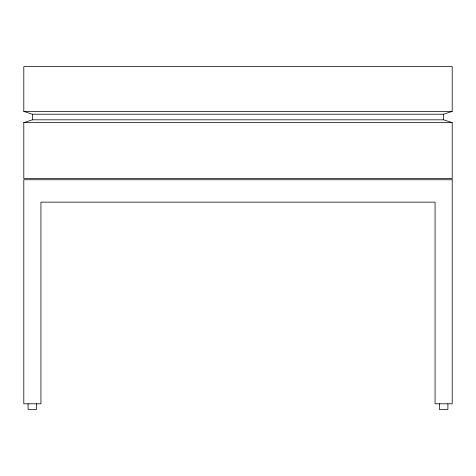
<?xml version="1.0" encoding="UTF-8"?>
<svg xmlns="http://www.w3.org/2000/svg" width="476" height="476" viewBox="0 0 476 476"><rect width="100%" height="100%" fill="white"/><g stroke="black" fill="none" stroke-linecap="round" stroke-linejoin="round"><path stroke-width="0.71" d="M23.8 122.612L32.368 119.815L443.632 119.815L452.2 122.612L452.2 178.625L23.8 178.625L23.8 122.612L452.2 122.612M443.632 114.21L452.2 111.414L452.2 66.598L23.8 66.598L23.8 111.414L32.368 114.21L443.632 114.21L443.632 119.815M23.8 111.414L452.2 111.414M447.904 403.797L447.904 409.402L439.36 409.402L439.36 403.797M36.64 403.797L36.64 409.402L28.096 409.402L28.096 403.797M32.368 114.21L32.368 119.815M452.2 179.75L23.8 179.75L23.8 403.797L40.936 403.797L40.936 202.151L435.064 202.151L435.064 403.797L452.2 403.797L452.2 179.75"/></g></svg>
